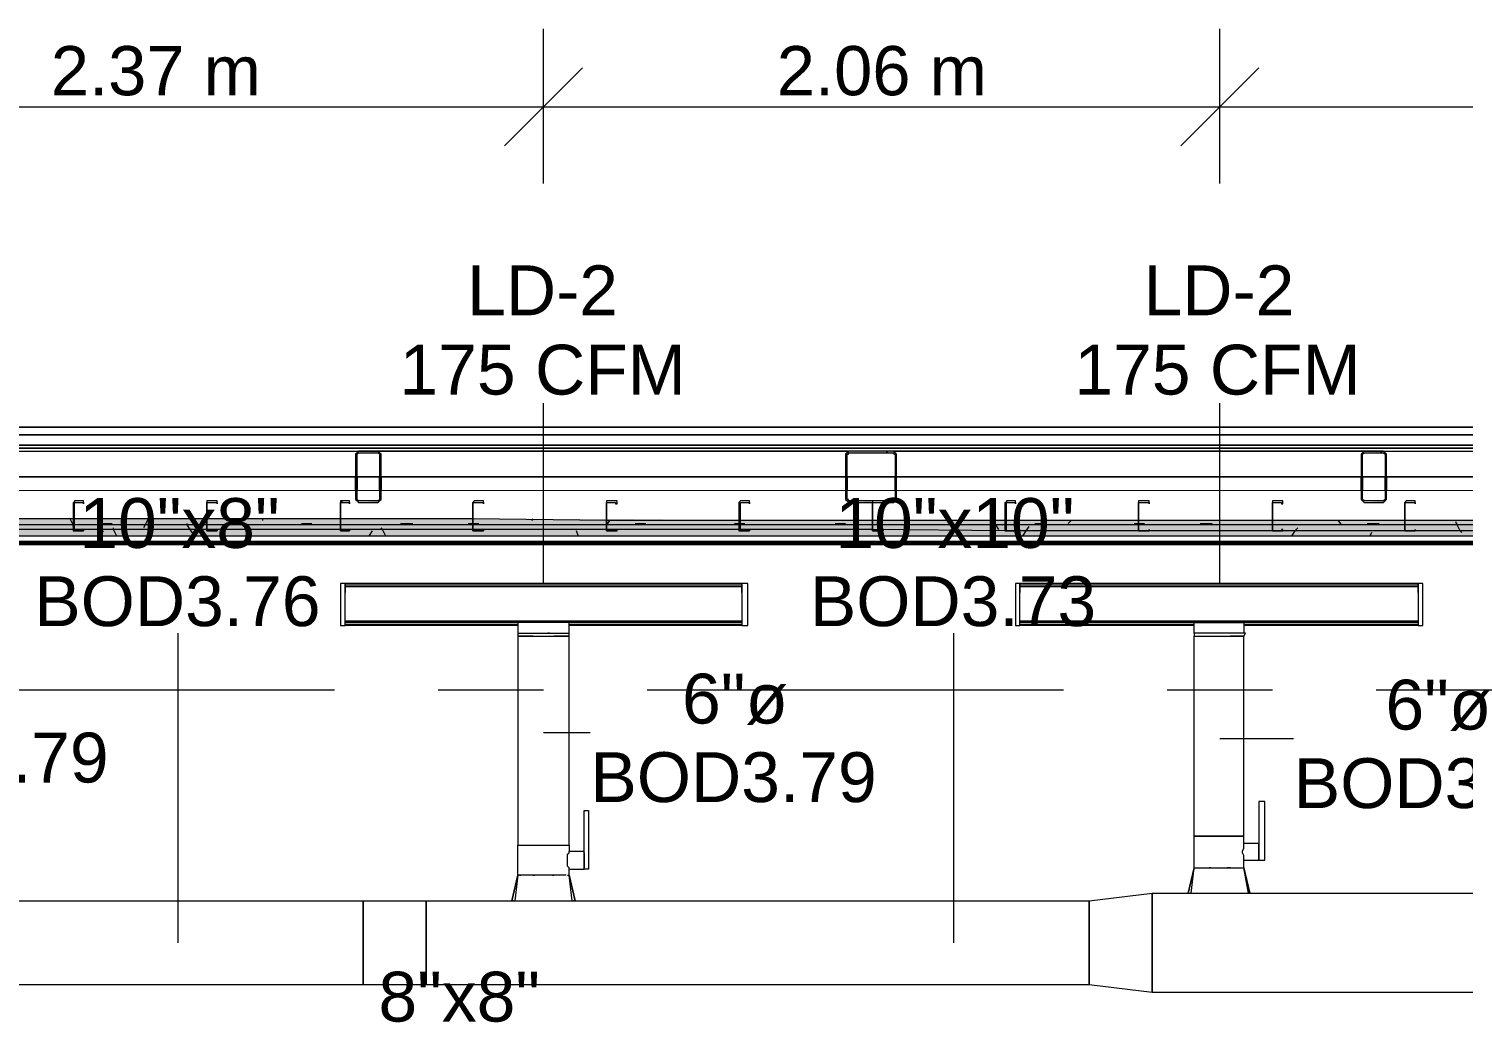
# Model space of a CAD drawing. Header units: metres. Extents: x -2 to 207, y -8 to 52.
# Drawn here: x 23.643 to 28.016, y 45.151 to 48.178 of the extents above; entities that cross this region are included whole.
import ezdxf

# ---------------------------------------------------------------- set-up
doc = ezdxf.new("R2010")
doc.units = ezdxf.units.M
doc.layers.add('HVAC - Ductos', color=5, linetype='Continuous', lineweight=0)
doc.layers.add('PDF_Text', color=7, linetype='Continuous', lineweight=0)
doc.layers.add('PDF_Geometry', color=7, linetype='Continuous', lineweight=0, true_color=0xaaaaaa)
doc.layers.add('PDF_Solid Fills', color=7, linetype='Continuous', lineweight=0, true_color=0xffffff)
doc.styles.add('PDF Helvetica', font='')
doc.styles.get('PDF Helvetica').set_extended_font_data('Helvetica')

msp = doc.modelspace()

# ---------------------------------------------------------------- hatches: boundary and pattern name
at = {"layer": 'PDF_Solid Fills', "lineweight": 0, "transparency": 33554559}
h = msp.add_hatch(color=256, dxfattribs=at)
h.paths.add_polyline_path([(24.7176, 46.8864), (24.713, 46.8864), (24.713, 46.7443), (24.7176, 46.8858)])
h.paths.add_polyline_path([(24.6443, 46.8864), (24.6397, 46.8864), (24.6397, 46.7443)])
h.paths.add_polyline_path([(24.7085, 46.8864), (24.7085, 46.891), (24.6443, 46.891)])
h.paths.add_polyline_path([(24.6489, 46.7397), (24.6489, 46.7443), (24.6443, 46.7443)])
h.paths.add_polyline_path([(24.6489, 46.7397), (24.7079, 46.7352), (24.7085, 46.7352), (24.7085, 46.7397)])
h = msp.add_hatch(color=256, dxfattribs=at)
h.paths.add_polyline_path([(26.1334, 46.7443), (26.1379, 46.8818), (26.1425, 46.8864), (26.28, 46.8864), (26.2845, 46.8818), (26.2845, 46.7443), (26.2891, 46.8864), (26.2845, 46.891), (26.1379, 46.891), (26.1334, 46.8864)])
h.paths.add_polyline_path([(26.2845, 46.7443), (26.28, 46.7443), (26.2845, 46.7397)])
h.paths.add_polyline_path([(26.1425, 46.7397), (26.1425, 46.7443), (26.1379, 46.7443)])
h.paths.add_polyline_path([(26.1425, 46.7397), (26.2152, 46.7352), (26.2159, 46.7352), (26.2159, 46.7397)])
h = msp.add_hatch(color=256, dxfattribs=at)
h.paths.add_polyline_path([(27.7828, 46.8864), (27.7782, 46.8864), (27.7782, 46.7443), (27.7828, 46.8857)])
h.paths.add_polyline_path([(27.7094, 46.8864), (27.7049, 46.8864), (27.7049, 46.7443)])
h.paths.add_polyline_path([(27.7736, 46.8864), (27.7736, 46.891), (27.7094, 46.891)])
h.paths.add_polyline_path([(27.714, 46.7397), (27.714, 46.7443), (27.7094, 46.7443)])
h.paths.add_polyline_path([(27.714, 46.7397), (27.773, 46.7352), (27.7736, 46.7352), (27.7736, 46.7397)])
h = msp.add_hatch(color=256, dxfattribs=at)
h.paths.add_polyline_path([(26.6236, 46.6802), (26.6236, 46.6664), (28.6487, 46.6664), (28.6487, 46.6802)])
h.paths.add_polyline_path([(60.0699, 46.6802), (58.6863, 46.6802), (58.6863, 46.6618), (60.0699, 46.6618)])
h.paths.add_polyline_path([(25.8127, 46.6802), (25.8127, 46.6664), (26.619, 46.6664), (26.619, 46.6802)])
h.paths.add_polyline_path([(14.0377, 46.6664), (14.0377, 46.6848), (12.4111, 46.6848), (12.4111, 46.6664)])
h.paths.add_polyline_path([(28.6533, 46.6802), (28.6533, 46.6664), (30.6784, 46.6664), (30.6784, 46.6802)])
h.paths.add_polyline_path([(18.908, 46.6664), (18.908, 46.6848), (16.072, 46.6848), (16.072, 46.6664)])
h.paths.add_polyline_path([(31.4939, 46.6802), (31.4939, 46.6664), (33.5191, 46.6664), (33.5191, 46.6802)])
h.paths.add_polyline_path([(21.7487, 46.6664), (21.7487, 46.6848), (20.9423, 46.6848), (20.9423, 46.6664)])
h.paths.add_polyline_path([(36.3643, 46.6802), (36.3643, 46.6664), (38.3894, 46.6664), (38.3894, 46.6802)])
h.paths.add_polyline_path([(25.8081, 46.6802), (25.4049, 46.6848), (23.783, 46.6848), (23.783, 46.6664), (25.8081, 46.6664)])
h.paths.add_polyline_path([(41.2346, 46.6802), (41.2346, 46.6664), (43.2598, 46.6664), (43.2598, 46.6802)])
h.paths.add_polyline_path([(50.5676, 46.6664), (50.9698, 46.6618), (50.9707, 46.6618), (50.9707, 46.6802), (48.9456, 46.6802), (48.9456, 46.6664)])
h.paths.add_polyline_path([(44.0753, 46.6802), (44.0753, 46.6664), (46.1004, 46.6664), (46.1004, 46.6802)])
h.paths.add_polyline_path([(53.005, 46.6802), (53.005, 46.6618), (53.8114, 46.6618), (53.8114, 46.6802)])
h.paths.add_polyline_path([(48.1347, 46.6802), (48.1347, 46.6664), (48.941, 46.6664), (48.941, 46.6802)])
h.paths.add_polyline_path([(55.8456, 46.6802), (55.8456, 46.6618), (58.6817, 46.6618), (58.6817, 46.6802)])
h.paths.add_polyline_path([(46.105, 46.6802), (46.105, 46.6664), (48.1301, 46.6664), (48.1301, 46.6802)])
h.paths.add_polyline_path([(53.8159, 46.6802), (53.8159, 46.6618), (55.841, 46.6618), (55.841, 46.6802)])
h.paths.add_polyline_path([(43.2643, 46.6802), (43.2643, 46.6664), (44.0707, 46.6664), (44.0707, 46.6802)])
h.paths.add_polyline_path([(50.9753, 46.6802), (50.9753, 46.6618), (53.0004, 46.6618), (53.0004, 46.6802)])
h.paths.add_polyline_path([(38.394, 46.6802), (38.394, 46.6664), (41.2301, 46.6664), (41.2301, 46.6802)])
h.paths.add_polyline_path([(23.7784, 46.6664), (23.7784, 46.6848), (21.7532, 46.6848), (21.7532, 46.6664)])
h.paths.add_polyline_path([(33.5237, 46.6802), (33.5237, 46.6664), (36.3597, 46.6664), (36.3597, 46.6802)])
h.paths.add_polyline_path([(20.9377, 46.6664), (20.9377, 46.6848), (18.9126, 46.6848), (18.9126, 46.6664)])
h.paths.add_polyline_path([(30.683, 46.6802), (30.683, 46.6664), (31.4894, 46.6664), (31.4894, 46.6802)])
h.paths.add_polyline_path([(16.0674, 46.6664), (16.0674, 46.6848), (14.0423, 46.6848), (14.0423, 46.6664)])
h = msp.add_hatch(color=256, dxfattribs=at)
h.paths.add_polyline_path([(53.005, 46.6618), (53.005, 46.6481), (53.8114, 46.6481), (53.8114, 46.6618)])
h.paths.add_polyline_path([(48.1301, 46.6481), (48.1301, 46.6664), (46.105, 46.6664), (46.105, 46.6481)])
h.paths.add_polyline_path([(44.0707, 46.6481), (44.0707, 46.6664), (43.2643, 46.6664), (43.2643, 46.6481)])
h.paths.add_polyline_path([(50.9707, 46.6618), (50.5676, 46.6664), (48.9456, 46.6664), (48.9456, 46.6481), (50.9707, 46.6481)])
h.paths.add_polyline_path([(41.2301, 46.6481), (41.2301, 46.6664), (38.394, 46.6664), (38.394, 46.6481)])
h.paths.add_polyline_path([(48.941, 46.6481), (48.941, 46.6664), (48.1347, 46.6664), (48.1347, 46.6481)])
h.paths.add_polyline_path([(36.3597, 46.6481), (36.3597, 46.6664), (33.5237, 46.6664), (33.5237, 46.6481)])
h.paths.add_polyline_path([(46.1004, 46.6481), (46.1004, 46.6664), (44.0753, 46.6664), (44.0753, 46.6481)])
h.paths.add_polyline_path([(31.4894, 46.6481), (31.4894, 46.6664), (30.683, 46.6664), (30.683, 46.6481)])
h.paths.add_polyline_path([(43.2598, 46.6481), (43.2598, 46.6664), (41.2346, 46.6664), (41.2346, 46.6481)])
h.paths.add_polyline_path([(28.6487, 46.6481), (28.6487, 46.6664), (26.6236, 46.6664), (26.6236, 46.6481)])
h.paths.add_polyline_path([(38.3894, 46.6481), (38.3894, 46.6664), (36.3643, 46.6664), (36.3643, 46.6481)])
h.paths.add_polyline_path([(25.8081, 46.6526), (25.8081, 46.6664), (23.783, 46.6664), (23.783, 46.6526)])
h.paths.add_polyline_path([(33.5191, 46.6481), (33.5191, 46.6664), (31.4939, 46.6664), (31.4939, 46.6481)])
h.paths.add_polyline_path([(21.7487, 46.6526), (21.7487, 46.6664), (20.9423, 46.6664), (20.9423, 46.6526)])
h.paths.add_polyline_path([(30.6784, 46.6481), (30.6784, 46.6664), (28.6533, 46.6664), (28.6533, 46.6481)])
h.paths.add_polyline_path([(18.908, 46.6526), (18.908, 46.6664), (16.072, 46.6664), (16.072, 46.6526)])
h.paths.add_polyline_path([(26.619, 46.6481), (26.619, 46.6664), (25.8127, 46.6664), (25.8127, 46.6526), (26.5091, 46.6526)])
h.paths.add_polyline_path([(14.0377, 46.6526), (14.0377, 46.6664), (12.4111, 46.6664), (12.4111, 46.6526)])
h.paths.add_polyline_path([(23.7784, 46.6526), (23.7784, 46.6664), (21.7532, 46.6664), (21.7532, 46.6526)])
h.paths.add_polyline_path([(60.0699, 46.6618), (53.8159, 46.6618), (53.8159, 46.6481), (60.0699, 46.6481)])
h.paths.add_polyline_path([(20.9377, 46.6526), (20.9377, 46.6664), (18.9126, 46.6664), (18.9126, 46.6526)])
h.paths.add_polyline_path([(50.9753, 46.6618), (50.9753, 46.6481), (53.0004, 46.6481), (53.0004, 46.6618)])
h.paths.add_polyline_path([(16.0674, 46.6526), (16.0674, 46.6664), (14.0423, 46.6664), (14.0423, 46.6526)])
msp.add_hatch(color=256, dxfattribs=at).paths.add_polyline_path([(12.4111, 46.6344), (59.8547, 46.6344), (60.0699, 46.6298), (60.0699, 46.6481), (26.619, 46.6526), (12.4111, 46.6526)])

# ---------------------------------------------------------------- linework, layer by layer
at = {"layer": 'HVAC - Ductos', "color": 252, "lineweight": 0, "true_color": 0x939598}
for points in [[(25.2125, 47.7065), (25.2125, 47.9401), (25.2125, 48.1784)], [(27.2742, 47.7065), (27.2742, 47.9401), (27.2742, 48.1784)], [(25.3315, 48.0593), (25.2125, 47.9401), (25.0933, 47.821)], [(27.3933, 48.0593), (27.2742, 47.9401), (27.1551, 47.821)], [(7.582, 47.9401), (9.74, 47.9401), (12.4157, 47.9401), (13.6253, 47.9401), (15.8749, 47.9401), (18.0604, 47.9401), (20.2138, 47.9401), (21.6112, 47.9401), (22.8437, 47.9401), (25.2125, 47.9401), (27.2742, 47.9401), (29.4688, 47.9401)]]:
    msp.add_lwpolyline(points, dxfattribs=at)
at = {"layer": 'HVAC - Ductos', "lineweight": 0}
for points in [[(25.2125, 46.4878), (25.2125, 47.0376)], [(27.2742, 46.4878), (27.2742, 47.0376)], [(25.8172, 46.4648), (25.8172, 46.4878), (25.8172, 46.4832), (24.6077, 46.4832), (24.6077, 46.4878), (24.6077, 46.4648)], [(25.8172, 46.4878), (24.6077, 46.4878)], [(27.879, 46.4648), (27.879, 46.4878), (27.879, 46.4832), (26.6648, 46.4832), (26.6648, 46.4878), (26.6648, 46.4648)], [(27.879, 46.4878), (26.6648, 46.4878)], [(24.6077, 46.4144), (24.6077, 46.4236), (24.6077, 46.4328)], [(25.8172, 46.4328), (25.8172, 46.4236), (25.8172, 46.4144)], [(26.6648, 46.4144), (26.6648, 46.4236), (26.6648, 46.4328)], [(27.879, 46.4328), (27.879, 46.4236), (27.879, 46.4144)], [(25.1345, 46.3595), (24.6077, 46.3595), (24.6077, 46.364), (24.6077, 46.3823), (24.6077, 46.3915)], [(24.6077, 46.3777), (24.6077, 46.3823), (24.6077, 46.3869)], [(24.6077, 46.364), (25.1345, 46.364)], [(25.8172, 46.3915), (25.8172, 46.3823), (25.8172, 46.364), (25.8172, 46.3595), (25.2903, 46.3595)], [(25.2903, 46.364), (25.8172, 46.364)], [(25.8172, 46.3869), (25.8172, 46.3823), (25.8172, 46.3777)], [(27.1963, 46.3595), (26.6648, 46.3595), (26.6648, 46.364), (26.6648, 46.3823), (26.6648, 46.3915)], [(26.6648, 46.3777), (26.6648, 46.3823), (26.6648, 46.3869)], [(26.6648, 46.364), (27.1963, 46.364)], [(27.1963, 46.3366), (27.1963, 46.3274), (27.2009, 46.3274), (27.2192, 46.3274), (27.2421, 46.3274), (27.2742, 46.3274), (27.3017, 46.3274), (27.3246, 46.3274), (27.3429, 46.3274), (27.3475, 46.3274), (27.3521, 46.3366), (27.3429, 46.3366), (27.3292, 46.3366), (27.3017, 46.3366), (27.2742, 46.3366), (27.2421, 46.3366), (27.2192, 46.3366), (27.2009, 46.3366), (27.1963, 46.3366), (27.1963, 46.3686), (27.2009, 46.3686), (27.2055, 46.3686), (27.2192, 46.3686), (27.233, 46.3686), (27.2513, 46.3686), (27.2742, 46.3686), (27.2925, 46.3686), (27.3109, 46.3686), (27.3246, 46.3686), (27.3383, 46.3686), (27.3475, 46.3686), (27.3475, 46.3366)], [(27.879, 46.3915), (27.879, 46.3823), (27.879, 46.364), (27.879, 46.3595), (27.3475, 46.3595)], [(27.3475, 46.364), (27.879, 46.364)], [(27.879, 46.3869), (27.879, 46.3823), (27.879, 46.3777)], [(24.0991, 45.3927), (24.0991, 46.3366)], [(25.1345, 46.3366), (25.1391, 46.3366), (25.1575, 46.3366), (25.1849, 46.3366), (25.2125, 46.3366), (25.2445, 46.3366), (25.2674, 46.3366), (25.2858, 46.3366), (25.2903, 46.3366)], [(25.1803, 46.3274), (25.1758, 46.3274), (25.1575, 46.3274), (25.1483, 46.3274), (25.1437, 46.3274), (25.1391, 46.3274), (25.1345, 46.3274), (25.1345, 45.6905), (25.1391, 45.6905), (25.1483, 45.6905), (25.1575, 45.6905), (25.1758, 45.6905), (25.1941, 45.6905), (25.2125, 45.6905), (25.2307, 45.6905), (25.2491, 45.6905), (25.2674, 45.6905), (25.2766, 45.6905), (25.2858, 45.6905), (25.2903, 45.6905), (25.2903, 45.6722), (25.3361, 45.6722)], [(25.2812, 45.5989), (25.2766, 45.5989), (25.2674, 45.5989), (25.2491, 45.5989), (25.2307, 45.5989), (25.2125, 45.5989), (25.1941, 45.5989), (25.1758, 45.5989), (25.1575, 45.5989), (25.1483, 45.5989), (25.1437, 45.5989), (25.1391, 45.5989), (25.1345, 45.5989), (25.1345, 45.6905), (25.1391, 45.6905), (25.1483, 45.6905), (25.1575, 45.6905), (25.1758, 45.6905), (25.1941, 45.6905), (25.2125, 45.6905), (25.2307, 45.6905), (25.2491, 45.6905), (25.2674, 45.6905), (25.2766, 45.6905), (25.2858, 45.6905), (25.2903, 45.6905), (25.2903, 46.3274), (25.2858, 46.3274), (25.2812, 46.3274), (25.2766, 46.3274), (25.2674, 46.3274), (25.2491, 46.3274), (25.2445, 46.3274)], [(25.1849, 46.3274), (25.1941, 46.3274), (25.2125, 46.3274), (25.2307, 46.3274), (25.2399, 46.3274)], [(25.2307, 46.3366), (25.2262, 46.3366)], [(26.4632, 45.3927), (26.4632, 46.3366)], [(27.1872, 45.5439), (27.1963, 45.6218), (27.2009, 45.6218), (27.2055, 45.6218), (27.2192, 45.6218), (27.233, 45.6218), (27.2513, 45.6218), (27.2742, 45.6218), (27.2925, 45.6218), (27.3109, 45.6218), (27.3246, 45.6218), (27.3383, 45.6218), (27.3429, 45.6218), (27.3475, 45.6218), (27.3475, 45.6447), (27.3933, 45.6447), (27.4117, 45.6447), (27.4117, 45.8234), (27.3933, 45.8234), (27.3933, 45.6447), (27.3933, 45.6493), (27.3933, 45.6539), (27.3933, 45.6585), (27.3933, 45.6631), (27.3933, 45.6722), (27.3933, 45.6768), (27.3933, 45.6813), (27.3933, 45.6859), (27.3933, 45.6905), (27.3933, 45.6951), (27.3475, 45.6951), (27.3475, 45.718), (27.3383, 45.718), (27.3246, 45.718), (27.3109, 45.718), (27.2925, 45.718), (27.2742, 45.718), (27.2513, 45.718), (27.233, 45.718), (27.2192, 45.718), (27.2055, 45.718), (27.2009, 45.718), (27.1963, 45.718), (27.1963, 46.3274), (27.2009, 46.3274)], [(27.1963, 45.6218), (27.1963, 45.718), (27.2009, 45.718), (27.2055, 45.718), (27.2192, 45.718), (27.233, 45.718), (27.2513, 45.718), (27.2742, 45.718), (27.2925, 45.718), (27.3109, 45.718), (27.3246, 45.718), (27.3383, 45.718), (27.3475, 45.718), (27.3475, 46.3274), (27.3429, 46.3274), (27.3383, 46.3274), (27.3246, 46.3274), (27.3109, 46.3274), (27.3063, 46.3274)], [(27.2055, 46.3274), (27.2192, 46.3274), (27.233, 46.3274), (27.2421, 46.3274)], [(27.2467, 46.3274), (27.2513, 46.3274), (27.2742, 46.3274), (27.2925, 46.3274), (27.2971, 46.3274)], [(25.2125, 46.0342), (25.3545, 46.0342)], [(27.2742, 46.0158), (27.4987, 46.0158)], [(25.2858, 45.5989), (25.2903, 45.5989), (25.2903, 45.6173), (25.3361, 45.6173), (25.3361, 45.7959), (25.3499, 45.7959), (25.3499, 45.6173), (25.3361, 45.6173)], [(25.2903, 45.6173), (25.2903, 45.6218), (25.2858, 45.6264), (25.2858, 45.631), (25.2858, 45.6401), (25.2858, 45.6493), (25.2858, 45.6585), (25.2858, 45.6631), (25.2903, 45.6676), (25.2903, 45.6722)], [(25.3361, 45.6676), (25.3361, 45.6631), (25.3361, 45.6585), (25.3361, 45.6493), (25.3361, 45.6447), (25.3361, 45.6401), (25.3361, 45.631), (25.3361, 45.6264), (25.3361, 45.6218)], [(27.3475, 45.6447), (27.3475, 45.6493), (27.3475, 45.6585), (27.3429, 45.6676), (27.3429, 45.6722), (27.3475, 45.6813), (27.3475, 45.6905), (27.3475, 45.6951)], [(27.178, 45.5439), (27.1963, 45.6218), (27.178, 45.5439)], [(27.3475, 45.5439), (27.3567, 45.5439), (27.3613, 45.5439), (27.3659, 45.5439), (27.3475, 45.6218), (27.3659, 45.5439)], [(27.3613, 45.5439), (27.3475, 45.6218)], [(25.1163, 45.521), (25.1345, 45.5989), (25.1163, 45.521)], [(25.1345, 45.5989), (25.1254, 45.521), (25.13, 45.521), (25.1391, 45.521)], [(25.1987, 45.521), (25.2033, 45.521), (25.2262, 45.521), (25.2307, 45.521), (25.2353, 45.521), (25.2445, 45.521), (25.2583, 45.521), (25.2674, 45.521), (25.2858, 45.521), (25.2949, 45.521), (25.2995, 45.521), (25.2903, 45.5989)], [(27.178, 45.5439), (27.1826, 45.5439), (27.1872, 45.5439), (27.1963, 45.5439)], [(27.2009, 45.5439), (27.2192, 45.5439), (27.2238, 45.5439), (27.2284, 45.5439), (27.2376, 45.5439), (27.2513, 45.5439), (27.2558, 45.5439), (27.2604, 45.5439), (27.2834, 45.5439), (27.288, 45.5439), (27.2925, 45.5439), (27.3063, 45.5439), (27.3155, 45.5439), (27.32, 45.5439), (27.3246, 45.5439), (27.3429, 45.5439)], [(25.1437, 45.521), (25.1575, 45.521), (25.1621, 45.521)], [(25.1667, 45.521), (25.1712, 45.521), (25.1803, 45.521), (25.1941, 45.521)]]:
    msp.add_lwpolyline(points, dxfattribs=at)
for points in [[(24.5939, 46.4878), (24.5939, 46.3595), (24.6077, 46.3595), (24.6077, 46.4878)], [(25.8356, 46.4878), (25.8172, 46.4878), (25.8172, 46.3595), (25.8356, 46.3595)], [(26.6511, 46.4878), (26.6511, 46.3595), (26.6648, 46.3595), (26.6648, 46.4878)], [(27.8927, 46.4878), (27.879, 46.4878), (27.879, 46.3595), (27.8927, 46.3595)], [(25.8172, 46.3732), (24.6077, 46.3732), (24.6077, 46.4786), (25.8172, 46.4786), (25.8172, 46.3732), (25.8172, 46.3686), (24.6077, 46.3686), (24.6077, 46.3732)], [(24.6077, 46.4694), (24.6077, 46.4648), (24.6077, 46.4602), (24.6077, 46.4648)], [(25.8172, 46.4602), (25.8172, 46.4648), (25.8172, 46.4694), (25.8172, 46.4648)], [(27.879, 46.3732), (26.6648, 46.3732), (26.6648, 46.4786), (27.879, 46.4786), (27.879, 46.3732), (27.879, 46.3686), (26.6648, 46.3686), (26.6648, 46.3732)], [(26.6648, 46.4694), (26.6648, 46.4648), (26.6648, 46.4602), (26.6648, 46.4648)], [(27.879, 46.4602), (27.879, 46.4648), (27.879, 46.4694), (27.879, 46.4648)], [(25.1345, 46.3366), (25.1345, 46.3274), (25.1437, 46.3274), (25.1575, 46.3274), (25.1849, 46.3274), (25.2125, 46.3274), (25.2399, 46.3274), (25.2674, 46.3274), (25.2812, 46.3274), (25.2903, 46.3274), (25.2903, 46.3366), (25.2903, 46.3686), (25.2858, 46.3686), (25.2766, 46.3686), (25.2674, 46.3686), (25.2491, 46.3686), (25.2307, 46.3686), (25.2125, 46.3686), (25.1941, 46.3686), (25.1758, 46.3686), (25.1575, 46.3686), (25.1483, 46.3686), (25.1391, 46.3686), (25.1345, 46.3686)], [(27.2467, 45.6218), (27.2421, 45.6218)], [(27.3063, 45.6218), (27.3017, 45.6218), (27.2971, 45.6218), (27.3017, 45.6218)], [(25.1437, 45.5989), (25.1391, 45.5989)], [(25.1849, 45.5989), (25.1803, 45.5989)], [(25.2445, 45.5989), (25.2399, 45.5989)], [(25.3041, 45.521), (25.3087, 45.521), (25.2903, 45.5989), (25.3087, 45.521)], [(27.068, 45.2416), (26.8756, 45.2644), (26.8756, 45.521), (27.068, 45.5439)], [(29.029, 45.2416), (27.068, 45.2416), (27.068, 45.5439), (29.029, 45.5439)], [(24.6627, 45.2644), (21.5516, 45.2644), (21.5516, 45.521), (24.6627, 45.521)], [(24.6627, 45.521), (24.8551, 45.521), (24.8551, 45.2644), (24.6627, 45.2644)], [(26.8756, 45.2644), (24.8551, 45.2644), (24.8551, 45.521), (26.8756, 45.521)], [(25.1163, 45.521), (25.1208, 45.521)]]:
    msp.add_lwpolyline(points, close=True, dxfattribs=at)
at = {"layer": 'PDF_Geometry', "lineweight": 0}
for points in [[(23.1461, 46.9642), (24.6764, 46.9642), (23.1461, 46.9642), (21.6112, 46.9642), (20.0809, 46.9642), (21.6112, 46.9642)], [(24.6764, 46.9413), (23.1461, 46.9413)], [(26.2113, 46.9642), (27.7416, 46.9642), (29.2764, 46.9642), (30.8067, 46.9642), (32.3416, 46.9642), (33.8764, 46.9642), (32.3416, 46.9642), (30.8067, 46.9642), (29.2764, 46.9642), (27.7416, 46.9642), (26.2113, 46.9642), (24.6764, 46.9642)], [(26.2113, 46.9413), (24.6764, 46.9413)], [(27.7416, 46.9413), (26.2113, 46.9413)], [(29.2764, 46.9413), (27.7416, 46.9413)], [(24.6764, 46.9093), (23.1461, 46.9093)], [(24.6764, 46.9001), (23.1461, 46.9001)], [(24.7176, 46.8818), (24.713, 46.8864), (24.7085, 46.891), (24.6489, 46.891), (24.6443, 46.8864), (24.6397, 46.8818), (24.6397, 46.7443), (24.6443, 46.7397), (24.6489, 46.7351), (24.7085, 46.7351), (24.713, 46.7397), (24.7176, 46.7443)], [(24.6489, 46.8864), (24.7085, 46.8864), (24.713, 46.8818), (24.713, 46.7443), (24.7085, 46.7397), (24.6489, 46.7397), (24.6443, 46.7443), (24.6443, 46.8818)], [(26.2113, 46.9093), (24.6764, 46.9093)], [(26.2113, 46.9001), (24.6764, 46.9001)], [(26.2845, 46.7443), (26.28, 46.7443), (26.28, 46.7397), (26.1425, 46.7397), (26.1425, 46.7443), (26.1379, 46.7443), (26.1379, 46.8818), (26.1425, 46.8818), (26.1425, 46.8864), (26.28, 46.8864), (26.28, 46.8818), (26.2845, 46.8818)], [(27.7416, 46.9093), (26.2113, 46.9093)], [(27.7416, 46.9001), (26.2113, 46.9001)], [(27.7049, 46.7443), (27.7094, 46.7397), (27.714, 46.7351), (27.7736, 46.7351), (27.7782, 46.7397), (27.7828, 46.7443), (27.7828, 46.8818), (27.7782, 46.8864), (27.7736, 46.891), (27.714, 46.891), (27.7094, 46.8864), (27.7049, 46.8818)], [(27.7736, 46.7397), (27.714, 46.7397), (27.7094, 46.7443), (27.7094, 46.8818), (27.714, 46.8864), (27.7736, 46.8864), (27.7782, 46.8818), (27.7782, 46.7443)], [(29.2764, 46.9093), (27.7416, 46.9093)], [(29.2764, 46.9001), (27.7416, 46.9001)], [(23.1828, 46.8131), (24.6397, 46.8131)], [(24.6764, 46.8131), (24.713, 46.8131), (24.6764, 46.8131), (24.6443, 46.8131)], [(24.7176, 46.8131), (26.1334, 46.8131)], [(26.2113, 46.8131), (26.2845, 46.8131), (26.2113, 46.8131), (26.1379, 46.8131)], [(26.2891, 46.8131), (27.7049, 46.8131)], [(27.7416, 46.8131), (27.7782, 46.8131), (27.7416, 46.8131), (27.7094, 46.8131)], [(27.7828, 46.8131), (29.2398, 46.8131)], [(23.8104, 46.7397), (23.783, 46.7397), (23.783, 46.7351), (23.7784, 46.7351), (23.7784, 46.6481), (23.783, 46.6481), (23.8104, 46.6481), (23.8104, 46.6526), (23.8104, 46.6481), (23.783, 46.6481), (23.783, 46.7351), (23.8104, 46.7351), (23.8104, 46.7306)], [(24.2182, 46.7397), (24.1862, 46.7397), (24.1862, 46.7351), (24.1862, 46.6481), (24.2182, 46.6481), (24.2182, 46.6526), (24.2182, 46.6481), (24.1862, 46.6481), (24.1862, 46.7351), (24.2182, 46.7351), (24.2182, 46.7306)], [(24.6214, 46.7397), (24.5939, 46.7397), (24.5939, 46.7351), (24.5939, 46.6481), (24.6214, 46.6481), (24.6214, 46.6526), (24.6214, 46.6481), (24.5939, 46.6481), (24.5939, 46.7351), (24.6214, 46.7351), (24.6214, 46.7306)], [(25.0292, 46.7397), (25.0017, 46.7397), (24.9971, 46.7351), (24.9971, 46.6481), (25.0017, 46.6481), (25.0292, 46.6481), (25.0292, 46.6526), (25.0292, 46.6481), (25.0017, 46.6481), (24.9971, 46.6481), (24.9971, 46.7351), (25.0017, 46.7351), (25.0292, 46.7351), (25.0292, 46.7306)], [(25.437, 46.7397), (25.4049, 46.7397), (25.4049, 46.7351), (25.4049, 46.6481), (25.437, 46.6481), (25.437, 46.6526), (25.4324, 46.6526), (25.4324, 46.6481), (25.4049, 46.6481), (25.4049, 46.7351), (25.4324, 46.7351), (25.4324, 46.7306), (25.437, 46.7306)], [(25.8401, 46.7397), (25.8127, 46.7397), (25.8081, 46.7351), (25.8081, 46.6481), (25.8127, 46.6481), (25.8401, 46.6481), (25.8401, 46.6526), (25.8401, 46.6481), (25.8127, 46.6481), (25.8127, 46.7351), (25.8401, 46.7351), (25.8401, 46.7306)], [(26.2479, 46.7397), (26.2159, 46.7397), (26.2159, 46.7351), (26.2159, 46.6481), (26.2479, 46.6481), (26.2479, 46.6526), (26.2479, 46.6481), (26.2159, 46.6481), (26.2159, 46.7351), (26.2479, 46.7351), (26.2479, 46.7306)], [(26.6511, 46.7397), (26.6236, 46.7397), (26.6236, 46.7351), (26.619, 46.7351), (26.619, 46.6481), (26.6236, 46.6481), (26.6511, 46.6481), (26.6511, 46.6526), (26.6511, 46.6481), (26.6236, 46.6481), (26.6236, 46.7351), (26.6511, 46.7351), (26.6511, 46.7306)], [(27.0589, 46.7397), (27.0268, 46.7397), (27.0268, 46.7351), (27.0268, 46.6481), (27.0589, 46.6481), (27.0589, 46.6526), (27.0589, 46.6481), (27.0268, 46.6481), (27.0268, 46.7351), (27.0589, 46.7351), (27.0589, 46.7306)], [(27.4667, 46.7397), (27.4345, 46.7397), (27.4345, 46.7351), (27.4345, 46.6481), (27.4667, 46.6481), (27.4667, 46.6526), (27.4621, 46.6526), (27.4621, 46.6481), (27.4345, 46.6481), (27.4345, 46.7351), (27.4621, 46.7351), (27.4621, 46.7306), (27.4667, 46.7306)], [(27.8698, 46.7397), (27.8423, 46.7397), (27.8378, 46.7351), (27.8378, 46.6481), (27.8423, 46.6481), (27.8698, 46.6481), (27.8698, 46.6526), (27.8698, 46.6481), (27.8423, 46.6481), (27.8378, 46.6481), (27.8378, 46.7351), (27.8423, 46.7351), (27.8698, 46.7351), (27.8698, 46.7306)], [(30.7059, 46.6161), (21.6754, 46.6161)], [(21.6754, 46.6161), (30.7059, 46.6161)], [(21.6754, 46.6069), (30.7059, 46.6069)]]:
    msp.add_lwpolyline(points, close=True, dxfattribs=at)
for points in [[(24.7176, 46.9642), (24.6397, 46.9642)], [(26.2479, 46.9642), (26.17, 46.9642)], [(27.7828, 46.9642), (27.7049, 46.9642)], [(23.1186, 46.891), (21.6754, 46.891), (23.1461, 46.891), (24.6764, 46.891), (26.1425, 46.891), (24.7085, 46.891)], [(23.1736, 46.891), (24.6489, 46.891)], [(26.2479, 46.7351), (26.28, 46.7351), (26.2845, 46.7397), (26.2891, 46.7443), (26.2891, 46.8818), (26.2845, 46.8864), (26.28, 46.891), (26.1425, 46.891), (26.1379, 46.8864), (26.1334, 46.8818), (26.1334, 46.7443), (26.1379, 46.7397), (26.1425, 46.7351), (26.2159, 46.7351)], [(26.2571, 46.8864), (26.2617, 46.891)], [(27.714, 46.891), (26.28, 46.891), (27.7416, 46.891), (29.2764, 46.891), (30.738, 46.891), (29.3039, 46.891)], [(27.7644, 46.8864), (27.769, 46.891)], [(27.7736, 46.891), (29.2489, 46.891)], [(24.713, 46.8497), (24.7176, 46.8543)], [(24.6397, 46.7718), (24.6397, 46.8131)], [(24.6443, 46.8131), (24.6443, 46.7718)], [(24.713, 46.7718), (24.713, 46.8131)], [(24.7176, 46.8131), (24.7176, 46.7718)], [(26.1334, 46.8131), (26.1334, 46.7718)], [(26.1379, 46.8131), (26.1379, 46.7718)], [(26.2845, 46.7718), (26.2845, 46.8131)], [(26.2891, 46.7718), (26.2891, 46.8131)], [(27.7049, 46.8268), (27.7094, 46.8313)], [(27.7049, 46.7718), (27.7049, 46.8131)], [(27.7094, 46.8131), (27.7094, 46.7718)], [(27.7782, 46.7718), (27.7782, 46.8131)], [(27.7828, 46.8131), (27.7828, 46.7718)], [(60.07, 46.7673), (12.4111, 46.7718), (12.4111, 46.7535), (7.2476, 46.7535), (7.2476, 46.6161), (12.4111, 46.6161), (12.4111, 46.6344), (60.07, 46.6298)], [(24.6397, 46.7764), (24.6443, 46.781)], [(26.1334, 46.7627), (26.1379, 46.7673)], [(23.7784, 46.6848), (23.3752, 46.6848), (22.9674, 46.6848), (22.5642, 46.6848), (22.1564, 46.6848), (21.7532, 46.6848)], [(23.7784, 46.6664), (23.3752, 46.6664), (22.9674, 46.6664), (22.5642, 46.6664), (22.1564, 46.6664), (21.7532, 46.6664)], [(26.619, 46.6802), (26.2159, 46.6802), (25.8081, 46.6802), (25.4049, 46.6802), (24.9971, 46.6848), (24.5939, 46.6848), (24.1862, 46.6848), (23.783, 46.6848)], [(26.619, 46.6664), (26.2159, 46.6664), (25.8081, 46.6664), (25.4049, 46.6664), (24.9971, 46.6664), (24.5939, 46.6664), (24.1862, 46.6664), (23.783, 46.6664)], [(28.6487, 46.6802), (28.2455, 46.6802), (27.8378, 46.6802), (27.4345, 46.6802), (27.0268, 46.6802), (26.6236, 46.6802)], [(28.6487, 46.6664), (28.2455, 46.6664), (27.8378, 46.6664), (27.4345, 46.6664), (27.0268, 46.6664), (26.6236, 46.6664)], [(23.7784, 46.6526), (23.3752, 46.6526), (22.9674, 46.6526), (22.5642, 46.6526), (22.1564, 46.6526), (21.7532, 46.6526)], [(25.8081, 46.6526), (25.4049, 46.6526), (24.9971, 46.6526), (24.5939, 46.6526), (24.1862, 46.6526), (23.783, 46.6526)], [(26.619, 46.6481), (26.2159, 46.6526), (25.8127, 46.6526)], [(28.6487, 46.6481), (28.2455, 46.6481), (27.8378, 46.6481), (27.4345, 46.6481), (27.0268, 46.6481), (26.6236, 46.6481)], [(21.6754, 46.6115), (30.7059, 46.6115)], [(24.5756, 46.1625), (23.3064, 46.1625)], [(25.2125, 46.1625), (24.8917, 46.1625)], [(26.7977, 46.1625), (25.5286, 46.1625)], [(27.4345, 46.1625), (27.1138, 46.1625)], [(29.0198, 46.1625), (27.7507, 46.1625)]]:
    msp.add_lwpolyline(points, dxfattribs=at)
at = {"layer": 'PDF_Geometry', "color": 254, "lineweight": 0, "true_color": 0xd2d2d2}
msp.add_lwpolyline([(24.5985, 46.7351), (24.5985, 46.7397)], dxfattribs=at)
at = {"layer": 'PDF_Geometry', "color": 254, "lineweight": 0, "true_color": 0xeaeaea}
for points in [[(23.7784, 46.6618), (23.7784, 46.6664), (23.7692, 46.6848)], [(23.8654, 46.671), (23.8975, 46.671)], [(24.0075, 46.6848), (23.9983, 46.6664), (23.9937, 46.6572)], [(24.1449, 46.6389), (24.1357, 46.6526), (24.1265, 46.6664), (24.1265, 46.671)], [(24.3556, 46.6848), (24.3556, 46.6802)], [(24.4748, 46.671), (24.5068, 46.671)], [(24.7771, 46.671), (24.8138, 46.671)], [(24.9834, 46.671), (24.9971, 46.671), (25.0154, 46.671)], [(25.1803, 46.6848), (25.1758, 46.6802)], [(25.414, 46.6802), (25.4049, 46.6664)], [(25.4919, 46.671), (25.524, 46.671)], [(25.7943, 46.671), (25.8081, 46.671), (25.8264, 46.671)], [(26.1013, 46.671), (26.1334, 46.671)], [(26.6007, 46.6526), (26.5916, 46.6664), (26.5824, 46.6802)], [(26.7106, 46.671), (26.7427, 46.671)], [(26.8206, 46.6802), (26.8115, 46.671)], [(27.013, 46.671), (27.0268, 46.671), (27.0451, 46.671)], [(27.2146, 46.671), (27.2513, 46.671)], [(27.6453, 46.6664), (27.6362, 46.6802)], [(27.7232, 46.671), (27.7599, 46.671)], [(27.8744, 46.6802), (27.8698, 46.6802)], [(28.0119, 46.6435), (28.0073, 46.6481), (27.9981, 46.6664), (27.9935, 46.6756)], [(23.87, 46.6481), (23.8608, 46.6344)], [(23.9113, 46.6344), (23.9021, 46.6526), (23.9021, 46.6572)], [(24.6901, 46.6481), (24.6809, 46.6344)], [(24.7314, 46.6344), (24.7222, 46.6526), (24.7176, 46.6572)], [(25.3178, 46.6344), (25.3132, 46.6481)], [(26.6923, 46.6618), (26.6832, 46.6481), (26.674, 46.6344)], [(27.5125, 46.6572), (27.5033, 46.6481), (27.4941, 46.6344)], [(27.737, 46.6435), (27.7324, 46.6344)]]:
    msp.add_lwpolyline(points, dxfattribs=at)

# ---------------------------------------------------------------- texts
at = {"layer": 'PDF_Text', "color": 252, "lineweight": 0, "true_color": 0x939598, "char_height": 0.15002, "attachment_point": 4, "style": 'PDF Helvetica'}
for s, insert in [('2.37 m', (23.7106, 48.0495)), ('2.06 m', (25.9236, 48.0495))]:
    msp.add_mtext(s, dxfattribs=dict(at, insert=insert))
at = {"layer": 'PDF_Text', "lineweight": 0, "char_height": 0.1519, "attachment_point": 4, "style": 'PDF Helvetica'}
for s, insert in [('LD-2', (24.9797, 47.3812)), ('LD-2', (27.0416, 47.3812)), ('175 CFM', (24.7736, 47.1384)), ('175 CFM', (26.8308, 47.1384)), ('10"x8"', (23.7976, 46.671)), ('10"x10"', (26.1023, 46.671)), ('BOD3.76', (23.6602, 46.4328)), ('BOD3.73', (26.0244, 46.4328)), ('6"ø', (25.6349, 46.135)), ('6"ø', (27.7792, 46.1166)), ('BOD3.79', (23.0141, 45.9563)), ('BOD3.79', (25.3555, 45.8967)), ('BOD3.79', (27.4997, 45.8784)), ('8"x8"', (24.7094, 45.2278))]:
    msp.add_mtext(s, dxfattribs=dict(at, insert=insert))

doc.saveas('drawing.dxf')
